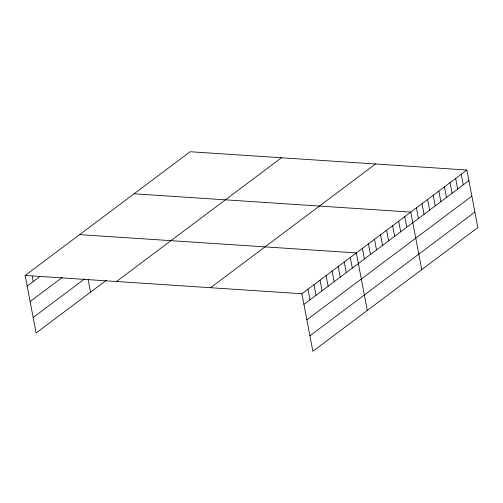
<?xml version="1.0" encoding="UTF-8"?>
<svg xmlns="http://www.w3.org/2000/svg" width="503" height="503" viewBox="0 0 503 503"><rect width="100%" height="100%" fill="white"/><g stroke="black" fill="none" stroke-linecap="round" stroke-linejoin="round"><path stroke-width="0.75" d="M106.296 280.347L36.122 332.973L25.15 275.462L190.134 151.73L466.878 170.027L477.85 227.538L312.866 351.27L301.894 293.752L466.878 170.027M27.175 286.069L39.272 276.996M30.123 301.549L62.19 277.505M33.167 317.5L84.586 278.932M116.476 281.498L281.46 157.766M210.568 287.716L375.552 163.984M303.919 304.365L468.903 180.634M306.874 319.839L471.858 196.113M309.917 335.79L474.895 212.059M134.037 193.8L410.781 212.09L421.753 269.608M79.593 234.631L356.338 252.921L367.309 310.439M25.15 275.462L301.894 293.752M461.27 174.233L463.294 184.84M455.661 178.439L457.686 189.046M450.053 182.646L452.071 193.253M444.438 186.852L446.463 197.459M438.83 191.058L440.854 201.665M433.221 195.265L435.246 205.872M427.613 199.471L429.637 210.078M422.004 203.677L424.029 214.284M416.396 207.884L418.421 218.497M404.733 216.63L406.757 227.237M398.684 221.163L400.709 231.776M392.636 225.702L394.66 236.309M386.587 230.242L388.612 240.849M380.538 234.775L382.563 245.382M374.49 239.315L376.514 249.922M368.441 243.848L370.46 254.455M362.386 248.388L364.411 258.995M350.289 257.461L352.314 268.068M344.241 261.994L346.265 272.607M338.192 266.533L340.217 277.14M332.143 271.073L334.168 281.68M326.095 275.606L328.119 286.213M320.046 280.146L322.065 290.753M313.991 284.679L316.016 295.286M307.943 289.219L309.967 299.826M88.151 279.479L90.565 292.142M32.211 276.229L33.223 281.535"/></g></svg>
